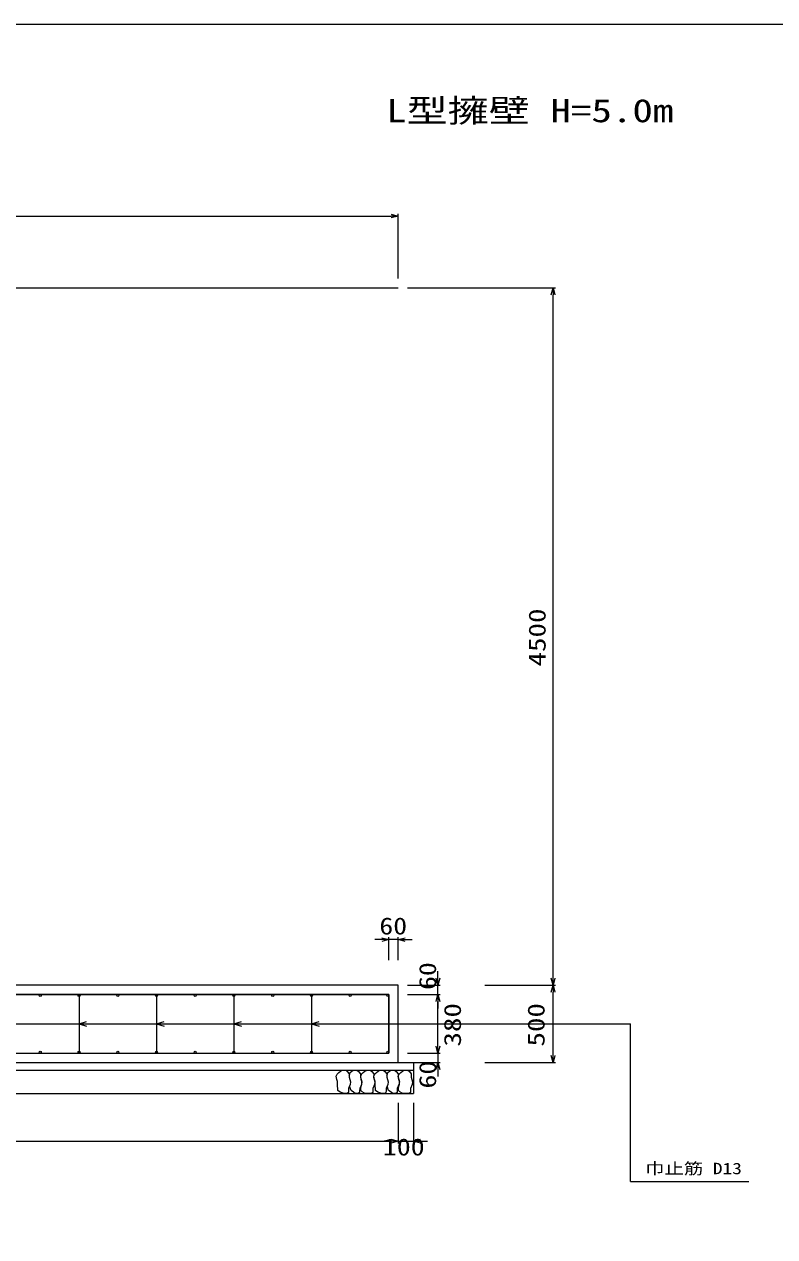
# Model space of a CAD drawing. Units: millimetres, scale not verified. Extents: x -8400 to 126000, y -5940 to 5940.
# Drawn here: x -3269 to 1575, y -1884 to 5940 of the extents above; entities that cross this region are included whole.
import ezdxf
from ezdxf.enums import TextEntityAlignment as Align

# ---------------------------------------------------------------- set-up
doc = ezdxf.new("R2010")
doc.units = ezdxf.units.MM
doc.header["$LTSCALE"] = 40
doc.layers.add('1-0_0', color=134, linetype='Continuous', lineweight=18)
doc.styles.add('ＭＳ ゴシック', font='')
doc.styles.get('ＭＳ ゴシック').set_extended_font_data('MS Gothic')

# ---------------------------------------------------------------- blocks, each defined once
blk = doc.blocks.new('_Open30')
at = {"layer": '1-0_0', "color": 2}
blk.add_line((0, 0), (-1, 0), dxfattribs=at)
blk.add_lwpolyline([(-1, 0.2679), (0, 0), (-1, -0.2679)], dxfattribs=at)

msp = doc.modelspace()

# ---------------------------------------------------------------- linework, layer by layer
at = {"layer": '1-0_0', "color": 2}
for p, q in [((-6210.56, 4702.19), (-900.56, 4702.19)), ((-855.56, 4300), (-855.56, 4717.19)), ((-795.56, 4240), (159.44, 4240)), ((144.44, -215), (144.44, 4195)), ((-960.56, 33.38), (-1005.56, 33.38)), ((-915.56, -100), (-915.56, 48.38)), ((-855.56, 33.38), (-915.56, 33.38)), ((-855.56, -100), (-855.56, 48.38)), ((-810.56, 33.38), (-765.56, 33.38)), ((-598.56, -215), (-598.56, -170)), ((-795.56, -260), (-583.56, -260)), ((-598.56, -320), (-598.56, -260)), ((-295.56, -260), (159.44, -260)), ((-295.56, -260), (159.44, -260)), ((144.44, -715), (144.44, -305)), ((-795.56, -320), (-583.56, -320)), ((-735.56, -320), (-583.56, -320)), ((-598.56, -655), (-598.56, -365)), ((-598.56, -365), (-598.56, -410)), ((-598.56, -655), (-598.56, -610)), ((-795.56, -700), (-583.56, -700)), ((-735.56, -700), (-583.56, -700)), ((-598.56, -700), (-598.56, -760)), ((-795.56, -760), (-583.56, -760)), ((-295.56, -760), (159.44, -760)), ((-598.56, -805), (-598.56, -850)), ((-855.56, -1020), (-855.56, -1282.02)), ((-855.56, -1020), (-855.56, -1282.02)), ((-755.56, -1020), (-755.56, -1282.02)), ((-6710.56, -1267.02), (-900.56, -1267.02)), ((-900.56, -1267.02), (-945.56, -1267.02)), ((-855.56, -1267.02), (-755.56, -1267.02)), ((-710.56, -1267.02), (-665.56, -1267.02))]:
    msp.add_line(p, q, dxfattribs=at)
at = {"layer": '1-0_0'}
for p, q in [((-6255.56, 4240), (-855.56, 4240)), ((-5915.56, -510), (644.44, -510)), ((-2915.56, -510), (-2866.41, -495.12)), ((-2915.56, -510), (-2866.41, -524.88)), ((-2415.56, -510.42), (-2366.41, -495.54)), ((-2415.56, -510.42), (-2366.41, -525.31)), ((-1915.56, -510), (-1866.41, -495.12)), ((-1915.56, -510), (-1866.41, -524.88)), ((-1415.56, -510.42), (-1366.41, -495.54)), ((-1415.56, -510.42), (-1366.41, -525.31)), ((644.44, -1527.04), (644.44, -510)), ((-6855.56, -760), (-755.56, -760)), ((-755.56, -760), (-755.56, -960)), ((-6855.56, -810), (-755.56, -810)), ((-6855.56, -960), (-755.56, -960)), ((644.44, -1527.04), (1408.68, -1527.04))]:
    msp.add_line(p, q, dxfattribs=at)
at = {"layer": '1-0_0', "color": 41}
for p, q in [((-2915.56, -320), (-2915.56, -700)), ((-2415.56, -320), (-2415.56, -700)), ((-1915.56, -320), (-1915.56, -700)), ((-1415.56, -320), (-1415.56, -700))]:
    msp.add_line(p, q, dxfattribs=at)
at = {"layer": '1-0_0'}
for points in [[(-8400, 5940), (8400, 5940), (8400, -5940), (-8400, -5940)], [(-6755.56, 4240), (-6755.56, -760), (-855.56, -760), (-855.56, -260), (-6255.56, -260), (-6255.56, 4240)], [(-1251.45, -868.91), (-1255.05, -847.5), (-1248.93, -834.16), (-1238.12, -823.35), (-1227.3, -815.78), (-1213.97, -810), (-1194.15, -810), (-1183.69, -817.23), (-1171.08, -832), (-1171.44, -853.99), (-1162.79, -883.9), (-1165.31, -901.2), (-1176.13, -927.15), (-1176.85, -943.01), (-1177.21, -952.38), (-1184.78, -960), (-1204.24, -960), (-1230.19, -950.21), (-1245.68, -941.2), (-1246.77, -899.4), (-1247.49, -882.1)], [(-1093.95, -868.91), (-1097.56, -847.5), (-1091.43, -834.16), (-1080.62, -823.35), (-1069.81, -815.78), (-1056.47, -810), (-1036.65, -810), (-1026.2, -817.23), (-1013.58, -832), (-1013.94, -853.99), (-1005.29, -883.9), (-1007.82, -901.2), (-1018.63, -927.15), (-1019.35, -943.01), (-1019.71, -952.38), (-1027.28, -960), (-1046.74, -960), (-1072.69, -956.65), (-1088.05, -949.64), (-1095.62, -941.2), (-1096.59, -920.3), (-1089.27, -899.4), (-1089.99, -882.1)], [(-1008.64, -868.91), (-1012.24, -847.5), (-1006.11, -834.16), (-995.3, -823.35), (-984.49, -815.78), (-971.16, -810), (-951.33, -810), (-940.88, -817.23), (-928.27, -832), (-928.63, -853.99), (-919.98, -883.9), (-922.5, -901.2), (-933.31, -927.15), (-934.03, -943.01), (-934.39, -952.38), (-941.96, -960), (-961.42, -960), (-987.37, -950.21), (-1002.87, -941.2), (-1003.95, -899.4), (-1004.67, -882.1)], [(-851.14, -868.91), (-854.74, -847.5), (-848.62, -834.16), (-837.81, -823.35), (-826.99, -815.78), (-813.66, -810), (-793.84, -810), (-783.38, -817.23), (-770.77, -832), (-771.13, -853.99), (-762.48, -883.9), (-765, -901.2), (-775.82, -927.15), (-776.54, -943.01), (-776.9, -952.38), (-784.47, -960), (-803.93, -960), (-829.88, -956.65), (-845.24, -949.64), (-852.81, -941.2), (-853.78, -920.3), (-846.46, -899.4), (-847.18, -882.1)]]:
    msp.add_lwpolyline(points, close=True, dxfattribs=at)
at = {"layer": '1-0_0', "color": 41}
msp.add_lwpolyline([(-6695.56, 4180), (-6695.56, -700), (-915.56, -700), (-915.56, -320), (-6315.56, -320), (-6315.56, 4180)], close=True, dxfattribs=at)
msp.add_lwpolyline([(-6695.56, -320), (-915.56, -320), (-915.56, -700)], dxfattribs=at)
at = {"layer": '1-0_0'}
for points in [[(-1171.25, -842.38), (-1167.48, -834.16), (-1166.03, -823.35), (-1155.22, -815.78), (-1141.89, -810), (-1122.07, -810), (-1111.61, -817.23), (-1099, -832), (-1099.36, -853.99), (-1090.71, -883.9), (-1093.23, -901.2), (-1104.05, -927.15), (-1104.77, -943.01), (-1105.13, -952.38), (-1112.7, -960), (-1132.16, -960), (-1144.41, -950.21), (-1159.91, -941.2), (-1170.04, -912.54)], [(-928.44, -842.38), (-924.66, -834.16), (-923.22, -823.35), (-912.41, -815.78), (-899.07, -810), (-879.25, -810), (-868.8, -817.23), (-856.19, -832), (-856.55, -853.99), (-847.9, -883.9), (-850.42, -901.2), (-861.23, -927.15), (-861.95, -943.01), (-862.31, -952.38), (-869.88, -960), (-889.34, -960), (-901.6, -950.21), (-917.09, -941.2), (-927.23, -912.54)]]:
    msp.add_lwpolyline(points, dxfattribs=at)
at = {"layer": '1-0_0', "color": 41}
for centre in [(-3165.56, -326.5), (-2915.56, -326.5), (-2665.56, -326.5), (-2415.56, -326.5), (-2165.56, -326.5), (-1915.56, -326.5), (-1665.56, -326.5), (-1415.56, -326.5), (-1165.56, -326.5), (-922.06, -326.5), (-3165.56, -693.5), (-2915.56, -693.5), (-2665.56, -693.5), (-2415.56, -693.5), (-2165.56, -693.5), (-1915.56, -693.5), (-1665.56, -693.5), (-1415.56, -693.5), (-1165.56, -693.5), (-922.06, -693.5)]:
    msp.add_circle(centre, 6.5, dxfattribs=at)

# ---------------------------------------------------------------- block references
at = {"layer": '1-0_0', "xscale": 45, "yscale": 45}
for p in [(-855.56, 4702.19), (-915.56, 33.38), (-855.56, -1267.02), (-855.56, -1267.02)]:
    msp.add_blockref('_Open30', p, dxfattribs=at)
for p, rotation in [((144.44, 4240), 90), ((-855.56, 33.38), 180), ((-598.56, -260), 270), ((144.44, -260), 270), ((144.44, -260), 90), ((-598.56, -320), 90), ((-598.56, -320), 90), ((-598.56, -700), 270), ((-598.56, -700), 270), ((-598.56, -760), 90), ((144.44, -760), 270), ((-755.56, -1267.02), 180)]:
    msp.add_blockref('_Open30', p, dxfattribs=dict(at, rotation=rotation))

# ---------------------------------------------------------------- texts
at = {"layer": '1-0_0', "style": 'ＭＳ ゴシック'}
for s, height, width, p in [('L型擁壁 H=5.0m', 149.6, 1.3, (-933.16, 5262.93)), ('巾止筋 D13', 73.31, 1.25, (738.75, -1502.12))]:
    msp.add_text(s, height=height, dxfattribs=dict(at, width=width)).set_placement(p, align=Align.BOTTOM_LEFT)
at = {"layer": '1-0_0', "color": 2, "style": 'ＭＳ ゴシック'}
for s, width, p in [('4500', 1.25, (129.44, 1795.84)), ('60', 1.2, (-577.66, -291.76)), ('380', 1.25, (-417.07, -656.57)), ('500', 1.25, (122.75, -656.57)), ('60', 1.2, (-577.66, -927.58))]:
    msp.add_text(s, height=110, rotation=90, dxfattribs=dict(at, width=width)).set_placement(p, align=Align.BOTTOM_LEFT)
at = {"layer": '1-0_0', "color": 2, "style": 'ＭＳ ゴシック', "width": 1.2}
for s, p in [('60', (-977.27, 33.38)), ('100', (-954.05, -1392.5))]:
    msp.add_text(s, height=110, dxfattribs=at).set_placement(p, align=Align.BOTTOM_LEFT)

doc.saveas('drawing.dxf')
